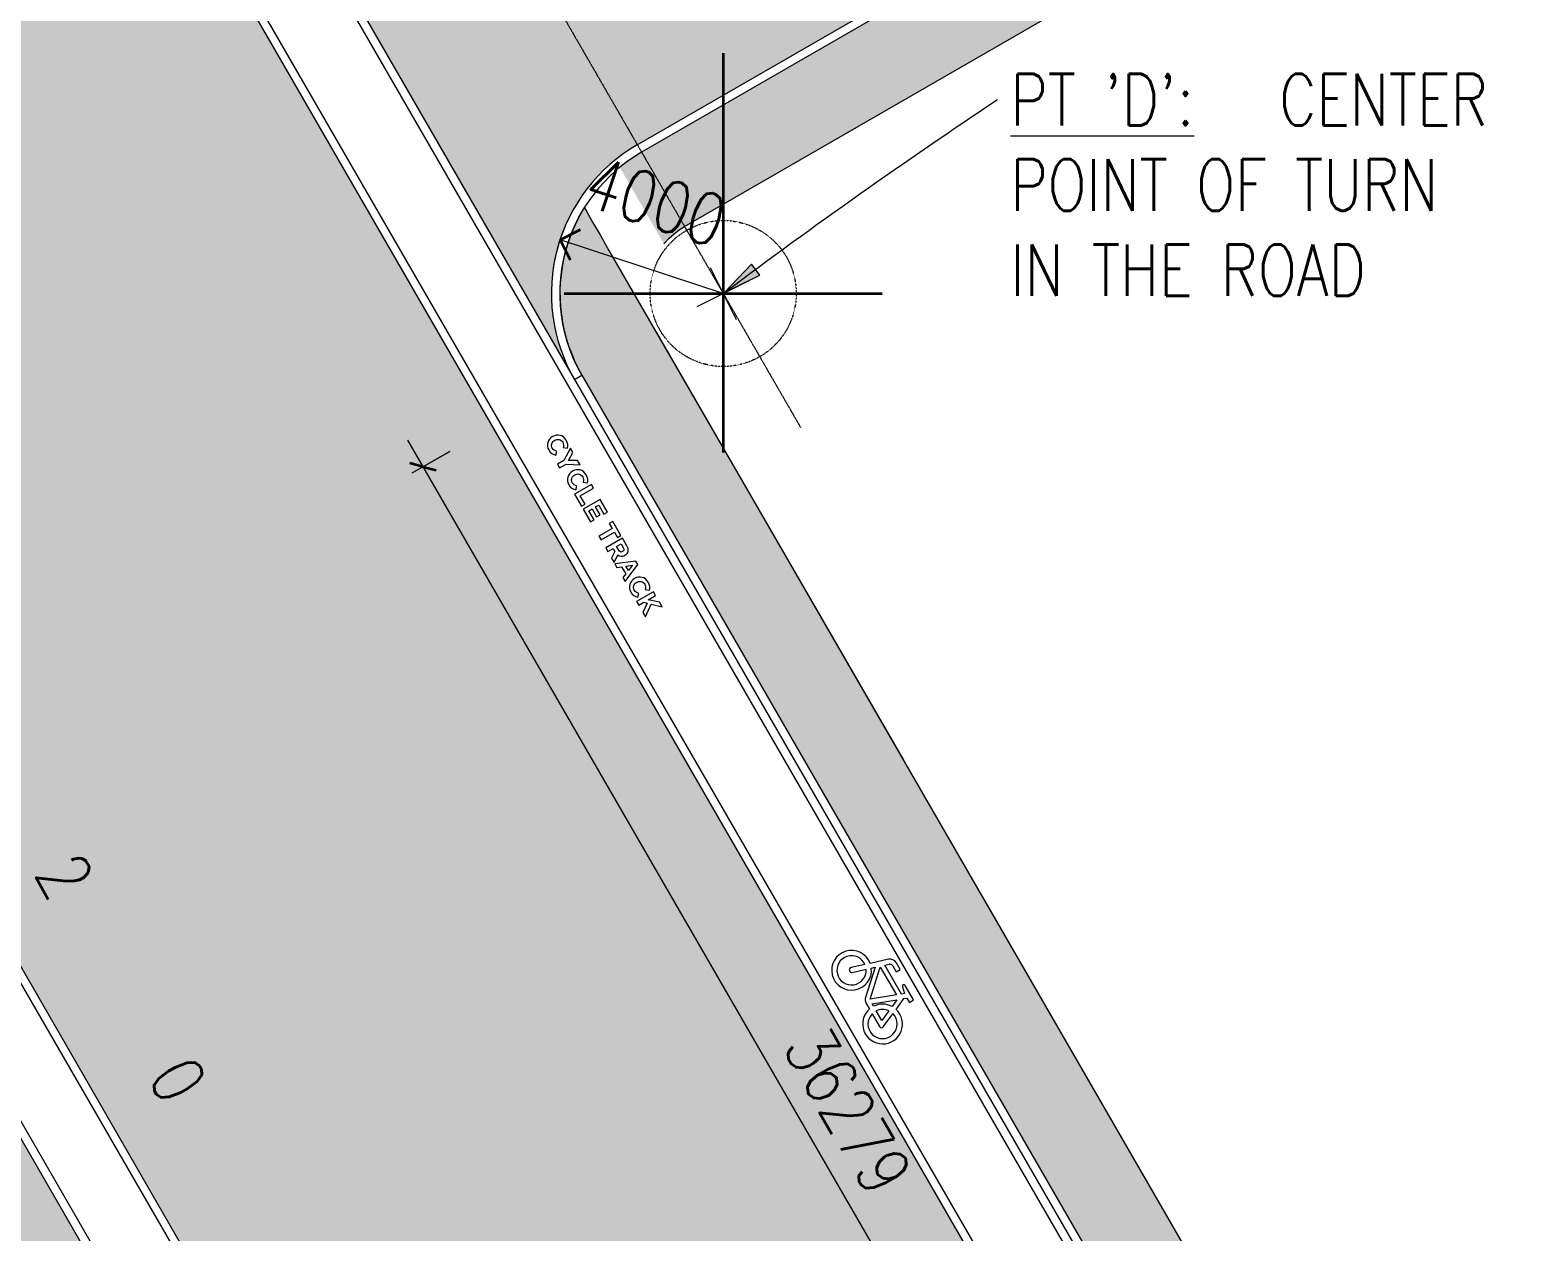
# Model space of a CAD drawing. Header units: millimetres. Extents: x -106145 to 154907, y -84585 to 152038.
# Drawn here: x -76733 to -41699, y 18876 to 46866 of the extents above; entities that cross this region are included whole.
import ezdxf

# ---------------------------------------------------------------- set-up
doc = ezdxf.new("R2010")
doc.units = ezdxf.units.MM
doc.linetypes.add('Cut Out Line _2_', pattern=[2, 1, -1])
for name, color, linetype, lineweight in [('A-ANNO-DIMS', 7, 'Continuous', 9), ('A-ANNO-DIMS-300', 7, 'Continuous', 9), ('A-DETL-MBND', 7, 'Continuous', 5), ('A-DETL-WIDE', 7, 'Continuous', 35), ('A-FLOR', 7, 'Continuous', 5), ('A-FLOR-PATT', 7, 'Continuous', 5), ('A-GENM', 7, 'Continuous', 5), ('A-WALL', 7, 'Continuous', 5), ('C-TOPO', 7, 'Continuous', 5), ('G-ANNO-TEXT', 7, 'Continuous', 9)]:
    doc.layers.add(name, color=color, linetype=linetype, lineweight=lineweight)
doc.layers.add('A-DETL', color=7, linetype='Continuous', lineweight=5, true_color=0x00a600)
doc.styles.add('RomanS', font='romans__.ttf', dxfattribs={"width": 0.8, "height": 1200})
doc.styles.add('RomanS_B', font='', dxfattribs={"width": 0.8, "height": 1200})
doc.styles.get('RomanS_B').set_extended_font_data('RomanS', bold=True)
doc.dimstyles.new('Arrow_-_4_RomanS_1', dxfattribs={"dimscale": 304.8, "dimtxt": 1219.023462, "dimasz": 1.230315, "dimexe": 2.362205, "dimexo": 0, "dimgap": 1.722441, "dimtad": 1, "dimjust": 3, "dimdec": 0, "dimzin": 0, "dimdsep": 46, "dimtxsty": 'RomanS', "dimblk1": 'OPEN30', "dimblk2": 'OPEN30', "dimsah": 1, "dimcen": 0.09, "dimazin": 0, "dimtfac": 1, "dimtdec": 4, "dimtix": 1, "dimtmove": 0, "dimatfit": 2, "dimfxl": 1, "dimtvp": 1, "dimtolj": 1, "dimtzin": 0, "dimarcsym": 2})
doc.dimstyles.new('Diagonal_-_4_mm_RomanS', dxfattribs={"dimscale": 304.8, "dimtxt": 1219.023462, "dimasz": 1.476378, "dimexe": 0.984252, "dimexo": 0.0625, "dimgap": 0.19685, "dimtad": 1, "dimdec": 0, "dimzin": 0, "dimdsep": 46, "dimtxsty": 'RomanS', "dimblk1": 'OBLIQUE', "dimblk2": 'OBLIQUE', "dimsah": 1, "dimcen": 0.09, "dimdle": 2.362205, "dimazin": 0, "dimtfac": 1, "dimtdec": 4, "dimtix": 1, "dimtmove": 0, "dimatfit": 3, "dimfxl": 2.362205, "dimfxlon": 1, "dimtvp": 1, "dimtolj": 1, "dimtzin": 0, "dimarcsym": 2})

# ---------------------------------------------------------------- blocks, each defined once
blk = doc.blocks.new('BICYCLE_CYCLE TRACK - BICYCLE_CYCLE TRACK-V122-Site Plan -MAIN')
at = {"layer": 'A-DETL-MBND'}
for p, q in [((-505, 383), (-637, -36)), ((-163, 495), (-352, 495)), ((-322, 392), (-163, 392)), ((-163, 392), (-163, 495)), ((607, 413), (218, 413)), ((607, 298), (607, 413)), ((-528, -69), (-501, 16)), ((-501, 16), (11, -542)), ((87, -456), (-445, 124)), ((-445, 124), (304, 124)), ((-431, 239), (-400, 335)), ((347, 239), (-431, 239)), ((304, 124), (87, -456)), ((205, -468), (408, 77)), ((210, 345), (371, 305)), ((371, 305), (347, 239)), ((408, 77), (487, -99)), ((465, 230), (491, 298)), ((591, -51), (465, 230)), ((491, 298), (607, 298)), ((-675, -155), (-773, -468)), ((-664, -503), (-565, -188)), ((538, -213), (651, -468)), ((795, -511), (641, -165)), ((104, -583), (276, -583)), ((268, -468), (205, -468)), ((651, -468), (392, -468)), ((403, -583), (749, -583))]:
    blk.add_line(p, q, dxfattribs=at)
for centre, radius, start, end in [((-352, 335), 160, 90, 162.5012), ((-322, 310), 81.8, 90, 162.5012), ((218, 378), 34.3, 90, 256), ((-715, -493), 463, 80.2463, 66.0673), ((-715, -493), 340, 83.0893, 63.7129), ((730, -493), 463, 121.7633, 177.0058), ((730, -493), 463, 191.2206, 107.5843), ((730, -493), 340, 124.6131, 175.916), ((730, -493), 340, 195.3854, 105.2366), ((-719, -486), 57.1, 162.5012, 342.5012), ((104, -457), 126, 222.5141, 270), ((749, -532), 51, 270, 24)]:
    blk.add_arc(centre, radius, start, end, dxfattribs=at)
blk = doc.blocks.new('DIMBLOCK29-Site Plan -MAIN')
at = {"layer": 'A-ANNO-DIMS-300', "transparency": 16777216}
for p, q in [((-67947, 37319), (-49088, 4654)), ((-66963, 37055), (-67847, 36545)), ((-67587, 36695), (-66963, 37055)), ((-48824, 5637), (-49707, 5127)), ((-49448, 5277), (-48824, 5637))]:
    blk.add_line(p, q, dxfattribs=at)
at = {"layer": 'A-ANNO-DIMS-300', "lineweight": 35, "transparency": 16777216}
for p, q in [((-67587, 36695), (-67894, 36778)), ((-67587, 36695), (-67280, 36613)), ((-49448, 5277), (-49755, 5360)), ((-49448, 5277), (-49140, 5195))]:
    blk.add_line(p, q, dxfattribs=at)
at = {"layer": 'A-ANNO-DIMS-300', "color": 0, "transparency": 16777216, "insert": (-58199, 23781), "char_height": 1200, "width": 5426.62, "attachment_point": 1, "rotation": 300, "line_spacing_factor": 0.983083, "style": 'RomanS'}
blk.add_mtext('36279', dxfattribs=at)
blk = doc.blocks.new('_Oblique')
at = {"color": 0, "linetype": 'ByBlock', "lineweight": -2}
blk.add_line((-0.5, -0.5), (0.5, 0.5), dxfattribs=at)
blk = doc.blocks.new('DIMBLOCK31-Site Plan -MAIN')
at = {"layer": 'A-ANNO-DIMS-300', "lineweight": 35, "transparency": 16777216}
for q in [(-63922, 42224), (-64157, 41512)]:
    blk.add_line((-64395, 41985), q, dxfattribs=at)
at = {"layer": 'A-ANNO-DIMS-300', "transparency": 16777216}
for p, q in [((-60597, 40731), (-64395, 41985)), ((-61203, 40426), (-59991, 41037)), ((-60902, 41338), (-60291, 40125))]:
    blk.add_line(p, q, dxfattribs=at)
blk.add_arc((-60597, 40731), 4000, 151.4172, 172.0437, dxfattribs=at)
at = {"layer": 'A-ANNO-DIMS-300', "color": 0, "transparency": 16777216, "insert": (-63543, 43955), "char_height": 1200, "width": 4341.3, "attachment_point": 1, "rotation": 341.7304, "line_spacing_factor": 0.983083, "style": 'RomanS'}
blk.add_mtext('4000', dxfattribs=at)
blk = doc.blocks.new('_Open30')
at = {"color": 0, "linetype": 'ByBlock', "lineweight": -2}
for p, q in [((-1, 0.268), (0, 0)), ((0, 0), (-1, -0.268)), ((0, 0), (-1, 0))]:
    blk.add_line(p, q, dxfattribs=at)

msp = doc.modelspace()

# ---------------------------------------------------------------- hatches: boundary and pattern name
at = {"layer": 'A-FLOR-PATT', "true_color": 0xf7f7f7, "transparency": 33554509}
h = msp.add_hatch(color=7, dxfattribs=at)
h.paths.add_polyline_path([(-8167.5, -83979.49), (-5915.52, -83979.49), (-8167.5, -80078.94), (-8218.03, -79978.84), (-8257.04, -79873.7), (-8284.04, -79764.85), (-8298.67, -79653.67), (-8298.67, -79519.19), (-8290.3, -79429.9), (-8260.8, -79300.09), (-8229.91, -79208.31), (-8185.59, -79111.67), (-8115.24, -78999.37), (-8059.44, -78926.66), (-7981.64, -78845.89), (-7895.29, -78774.35), (-7801.47, -78712.92), (-7701.36, -78662.38), (-7596.23, -78623.37), (-7467.8, -78593.8), (-7368.41, -78581.59), (-7264.08, -78579.64), (-7152.43, -78590.11), (-7042.65, -78613.02), (-6936.13, -78648.07), (-6834.2, -78694.83), (-6729.89, -78759.04), (-6649.18, -78820.97), (-6568.42, -78898.77), (-6496.87, -78985.12), (-6435.44, -79078.94), (-3606.12, -83979.49), (4476.79, -83979.49), (1136.82, -78194.49), (1007.46, -77958.35), (888.82, -77716.64), (781.15, -77469.85), (684.66, -77218.47), (599.54, -76963.02), (525.97, -76704.01), (464.09, -76441.96), (414.03, -76177.4), (375.89, -75910.86), (349.75, -75642.87), (335.66, -75373.99), (333.65, -75104.74), (349.42, -74766.41), (365.84, -74567.32), (399.99, -74300.24), (446.08, -74034.96), (504.03, -73772.01), (573.72, -73511.93), (655.01, -73255.24), (747.73, -73002.45), (857.21, -72742.4), (966.71, -72510.61), (1092.52, -72272.56), (1254.82, -72000.46), (1375.54, -71814.57), (1532.17, -71595.56), (1698.47, -71383.8), (1907.41, -71144.35), (2058.72, -70983.71), (2251.94, -70796.18), (2453.38, -70617.52), (2662.63, -70448.07), (2879.27, -70288.18), (3102.87, -70138.17), (3332.97, -69998.34), (5160.38, -68941.64), (2158.79, -63747.52), (2058.79, -63797.85), (1959.24, -63835.3), (1853.49, -63862.37), (1745.42, -63877.76), (1636.31, -63881.28), (1527.47, -63872.89), (1400.16, -63846.59), (1310.07, -63818.48), (1215.4, -63777.95), (1120.33, -63724.31), (1021.97, -63651.91), (950.47, -63587.66), (861.55, -63483.66), (814.25, -63417.45), (760.85, -63322.24), (718.14, -63221.78), (686.63, -63117.26), (666.71, -63009.93), (658.61, -62900.47), (666.71, -62762.2), (678.05, -62683.94), (705.39, -62578.25), (744.09, -62476.18), (793.68, -62378.93), (857.21, -62283.25), (923.05, -62203.46), (1001.29, -62127.34), (1094.64, -62055.7), (1160.74, -62014.05), (-1838.91, -56818.52), (-3667.03, -57873.99), (-3908.33, -58006.25), (-4155.26, -58127.68), (-4407.34, -58238.03), (-4664.07, -58337.09), (-4924.94, -58424.65), (-5189.44, -58500.56), (-5457.04, -58564.66), (-5727.23, -58616.81), (-5999.46, -58656.93), (-6273.21, -58684.93), (-6547.93, -58700.76), (-6823.08, -58704.37), (-7098.12, -58695.78), (-7372.51, -58674.99), (-7645.7, -58642.05), (-7917.17, -58597.01), (-8186.37, -58539.98), (-8452.77, -58471.06), (-8715.85, -58390.38), (-8975.09, -58298.11), (-9281.54, -58170.74), (-9480.03, -58079.54), (-9724.73, -57953.66), (-9963.6, -57817.06), (-10196.18, -57669.99), (-10410.47, -57521.13), (-10618.31, -57363.39), (-10819.33, -57197.05), (-11013.18, -57022.39), (-11199.5, -56839.74), (-11377.97, -56649.4), (-11548.28, -56451.73), (-11745.15, -56198.72), (-11863.2, -56035.77), (-12007.26, -55818.22), (-12142.04, -55594.81), (-44826.78, 1016.81), (-50715.76, -2383.19), (-31425.35, -35795.15), (-31374.82, -35895.26), (-31335.81, -36000.4), (-31308.81, -36109.24), (-31294.17, -36220.42), (-31292.08, -36332.54), (-31302.55, -36444.2), (-31332.05, -36574.01), (-31362.93, -36665.79), (-31407.26, -36762.42), (-31465.14, -36858.47), (-31533.41, -36947.44), (-31634.46, -37047.47), (-31698.89, -37100.62), (-31791.38, -37161.18), (-31891.49, -37211.72), (-31996.62, -37250.73), (-32125.05, -37280.3), (-32224.44, -37292.5), (-32351.13, -37292.36), (-32440.42, -37283.98), (-32550.2, -37261.08), (-32656.72, -37226.03), (-32758.65, -37179.27), (-32862.96, -37115.06), (-32943.67, -37053.13), (-33024.43, -36975.33), (-33095.98, -36888.97), (-33157.4, -36795.15), (-52447.81, -3383.19), (-58509.99, -6883.19), (-13998.42, -83979.49), (-9644.75, -83979.49)], flags=0)
h.paths.add_polyline_path([(1780.43, -63671.95), (1784.76, -63671.53), (1782.41, -63671.53)], flags=0)
h.paths.add_polyline_path([(1877.01, -63650.99), (1879.84, -63650.36), (1878.81, -63650.36)], flags=0)
h.paths.add_polyline_path([(1970.27, -63618.27), (1971.63, -63617.79), (1971.24, -63617.79)], flags=0)
h.paths.add_polyline_path([(-17341.81, -63252.64), (-17453.46, -63242.17), (-17563.23, -63219.26), (-17669.76, -63184.21), (-17771.68, -63137.45), (-17875.99, -63073.24), (-17956.7, -63011.31), (-18046.33, -62922.81), (-18109.01, -62847.16), (-18170.44, -62753.34), (-23044.36, -54311.46), (-23094.89, -54211.36), (-23133.9, -54106.22), (-23160.9, -53997.38), (-23175.53, -53886.19), (-23175.53, -53751.71), (-23167.16, -53662.42), (-23137.66, -53532.61), (-23106.78, -53440.83), (-23062.45, -53344.2), (-23004.57, -53248.14), (-22936.3, -53159.18), (-22858.5, -53078.41), (-22772.15, -53006.87), (-22678.33, -52945.44), (-22578.22, -52894.9), (-22473.09, -52855.89), (-22344.66, -52826.32), (-22245.27, -52814.11), (-22118.58, -52814.26), (-21999.27, -52828.9), (-21919.51, -52845.54), (-21812.99, -52880.59), (-21711.06, -52927.35), (-21606.75, -52991.56), (-21526.04, -53053.49), (-21445.28, -53131.29), (-21373.73, -53217.64), (-21312.31, -53311.46), (-16438.39, -61753.34), (-16385.91, -61858.67), (-16348.84, -61958.58), (-16321.85, -62067.42), (-16307.21, -62178.61), (-16305.11, -62290.73), (-16315.58, -62402.38), (-16345.08, -62532.19), (-16375.97, -62623.97), (-16420.3, -62720.6), (-16478.18, -62816.66), (-16546.44, -62905.62), (-16647.49, -63005.65), (-16710.59, -63057.93), (-16804.41, -63119.36), (-16904.52, -63169.9), (-17009.66, -63208.91), (-17138.08, -63238.48), (-17237.47, -63250.69), (-17337.91, -63252.56)], flags=0)
h.paths.add_polyline_path([(-12771.44, -50104.68), (-12823.29, -49818.28), (-12849.92, -49592.37), (-12864.29, -49365.36), (-12866.34, -49137.9), (-12856.08, -48910.67), (-12833.53, -48684.32), (-12785.52, -48396.72), (-12736.19, -48178.45), (-12675.41, -47963.44), (-12603.43, -47752.37), (-12520.57, -47545.89), (-12427.19, -47344.66), (-12323.71, -47149.31), (-12210.63, -46960.45), (-12088.5, -46778.69), (-11957.96, -46604.58), (-11818.5, -46437.36), (-11663.56, -46270.81), (-11499.84, -46112.9), (-11327.81, -45964.08), (-11147.98, -45824.8), (-10960.87, -45695.45), (-10694.95, -45534.81), (-9804.93, -45020.96), (-9699.81, -44966.99), (-9589.89, -44923.61), (-9476.24, -44891.26), (-9359.96, -44870.25), (-9238.65, -44860.83), (-9124.03, -44862.92), (-9006.67, -44876.68), (-8891.23, -44901.92), (-8778.83, -44938.39), (-8673.25, -44981.1), (-15190.82, -33695.98), (-15439.15, -33827.25), (-15693.16, -33947.14), (-15952.35, -34055.4), (-16281.29, -34172.31), (-16540.2, -34251.08), (-16755.56, -34308.31), (-16859.96, -34127.48), (-17126.78, -34182.83), (-17395.83, -34226.01), (-17666.56, -34256.93), (-17938.42, -34275.52), (-18239.51, -34281.1), (-18483.27, -34275.6), (-18755.14, -34257.09), (-19025.88, -34226.26), (-19294.95, -34183.17), (-19561.78, -34127.9), (-19825.83, -34060.57), (-20146.72, -33960.01), (-20343.4, -33890.33), (-20595.85, -33787.76), (-20843.39, -33673.83), (-21085.5, -33548.79), (-21321.68, -33412.88), (-21551.45, -33266.38), (-21774.32, -33109.61), (-21989.86, -32942.87), (-22247.11, -32720.47), (-22399.97, -32578.14), (-22616.08, -32355.26), (-22769.85, -32183.53), (-23031.13, -32334.38), (-12784.46, -50082.12)], flags=0)
h.paths.add_polyline_path([(-63242.04, -2687.04), (-79264.23, 25064.21), (-79091.19, 24751.74), (-78929.42, 24433.3), (-78779.13, 24109.28), (-78640.51, 23780.1), (-78513.73, 23446.18), (-78398.95, 23107.95), (-78296.33, 22765.83), (-78205.99, 22420.27), (-78122.45, 22041.66), (-78062.61, 21720.57), (-78009.75, 21367.32), (-77969.54, 21012.42), (-77942.02, 20656.3), (-77927.25, 20299.43), (-77925.22, 19942.26), (-77935.96, 19585.24), (-77959.43, 19228.84), (-77995.62, 18873.5), (-78044.48, 18519.68), (-78105.94, 18167.83), (-78179.93, 17818.4), (-78277.87, 17431.75), (-78365.08, 17128.58), (-78476.02, 16789.06), (-78599.01, 16453.73), (-78733.89, 16123), (-78880.5, 15797.3), (-79038.65, 15477.04), (-79208.14, 15162.64), (-79388.74, 14854.49), (-79580.24, 14552.98), (-79782.38, 14258.51), (-79994.9, 13971.44), (-80217.55, 13692.15), (-80450.02, 13420.98), (-80692.03, 13158.29), (-80943.27, 12904.41), (-81203.41, 12659.66), (-81472.13, 12424.36), (-81749.08, 12198.81), (-82108.33, 11931.05), (-82326.25, 11778.08), (-82625.74, 11583.44), (-82931.98, 11399.63), (-83244.6, 11226.86), (-77686.44, 731.02), (-77387.78, 920.41), (-77082.72, 1099.34), (-76771.65, 1267.58), (-76454.93, 1424.94), (-76132.95, 1571.22), (-75806.09, 1706.26), (-75474.74, 1829.88), (-75139.31, 1941.94), (-74756.95, 2053.49), (-74457.8, 2130.85), (-74112.54, 2207.48), (-73706.76, 2280.81), (-73415.11, 2324.61), (-73063.76, 2364.97), (-72656.56, 2395.59), (-72357.93, 2409.05), (-72004.29, 2412.71), (-71606.36, 2401.49), (-71297.7, 2383.26), (-70945.6, 2350.19), (-70556.17, 2298.56), (-70245.88, 2247.53), (-69899.11, 2178.07), (-69505.97, 2083.23), (-69213.84, 2003.31), (-68876.16, 1898.22), (-68455.77, 1747.81), (-68212.73, 1653.25), (-67887.79, 1513.67), (-67567.88, 1362.9), (-67253.39, 1201.14), (-66944.7, 1028.57), (-66627.92, 836.08), (-66346.17, 651.85), (-66057.07, 448.16), (-65775.2, 234.57), (-65500.9, 11.34), (-65234.5, -221.27), (-64976.33, -462.98), (-64726.7, -713.48), (-64455.22, -1007.88), (-64254.22, -1239.7), (-64031.94, -1514.78), (-63819.34, -1797.39), (-63616.66, -2087.21), (-63424.15, -2383.88)], flags=0)
h.paths.add_polyline_path([(-61509.99, -1687.04), (-55447.81, 1812.96), (-60538.39, 10630.1), (-60588.92, 10730.21), (-60627.93, 10835.35), (-60654.93, 10944.19), (-60669.57, 11055.37), (-60669.57, 11189.85), (-60654.93, 11309.17), (-60631.69, 11408.96), (-60600.81, 11500.74), (-60556.48, 11597.37), (-60498.6, 11693.42), (-60430.33, 11782.39), (-60329.28, 11882.42), (-60266.18, 11934.7), (-60172.36, 11996.13), (-60054.2, 12053.36), (-59967.12, 12085.67), (-59838.69, 12115.25), (-59739.3, 12127.45), (-59634.97, 12129.4), (-59523.32, 12118.93), (-59413.54, 12096.03), (-59307.02, 12060.98), (-59205.09, 12014.22), (-59109.04, 11956.34), (-59020.07, 11888.07), (-58939.31, 11810.27), (-58867.76, 11723.92), (-58806.34, 11630.1), (-53715.76, 2812.96), (-47826.78, 6212.97), (-81116.37, 63872.24), (-87005.36, 60472.24), (-80632.19, 49433.6), (-80581.66, 49333.49), (-80542.65, 49228.35), (-80515.65, 49119.51), (-80501.02, 49008.33), (-80501.02, 48873.84), (-80510.52, 48779.12), (-80532.29, 48674.78), (-80567.35, 48568.25), (-80614.1, 48466.33), (-80671.98, 48370.28), (-80740.25, 48281.31), (-80818.05, 48200.54), (-80904.4, 48129), (-80998.22, 48067.57), (-81098.33, 48017.03), (-81203.46, 47978.02), (-81312.31, 47951.03), (-81423.49, 47936.39), (-81557.97, 47936.39), (-81647.26, 47944.76), (-81757.04, 47967.67), (-81863.56, 48002.72), (-81965.49, 48049.48), (-82061.54, 48107.36), (-82150.51, 48175.62), (-82231.27, 48253.42), (-82302.82, 48339.78), (-82364.24, 48433.6), (-88737.41, 59472.24), (-94799.58, 55972.24), (-62154.59, -570.55)], flags=0)
h.paths.add_polyline_path([(-64060.9, 38731.27), (-64167.59, 38928.65), (-64263.04, 39131.7), (-64346.97, 39339.79), (-64435.48, 39611.2), (-64489.7, 39816.56), (-64533.02, 40024.8), (-64565.27, 40235.27), (-64587.9, 40481.29), (-64596.06, 40660.21), (-64594, 40880.83), (-64579.32, 41104.72), (-64552.12, 41327.44), (-64512.47, 41548.28), (-64460.5, 41766.54), (-64396.37, 41981.56), (-64320.29, 42192.63), (-64232.49, 42399.11), (-64133.26, 42600.34), (-64022.89, 42795.69), (-63901.75, 42984.55), (-63734.73, 43209.96), (-63603.97, 43367.56), (-63464.25, 43519.43), (-63317.49, 43663.48), (-63130.1, 43826.04), (-62972.08, 43949.66), (-62787.88, 44077.78), (-62496.8, 44253.11), (57388.75, 113469.06), (54388.75, 118665.21), (21861.14, 99885.39), (21616.66, 99827.66), (21369.69, 99781.81), (21120.78, 99747.94), (20810.95, 99723.83), (20619.52, 99716.43), (20368.34, 99718.86), (20117.56, 99733.42), (19867.78, 99760.08), (19619.58, 99798.76), (19373.54, 99849.39), (19130.23, 99911.84), (18890.22, 99985.97), (18654.07, 100071.61), (18422.33, 100168.54), (18195.54, 100276.56), (17949.78, 100410.09), (17758.92, 100524.79), (17550.11, 100664.43), (17348.29, 100813.99), (17153.92, 100973.12), (16967.47, 101141.45), (16777.06, 101332.08), (16610.17, 101516.03), (16459.84, 101697.63), (16309.18, 101898.63), (16168.41, 102106.68), (16037.85, 102321.28), (8414.1, 115562.68), (3391.16, 112662.69), (12009.36, 97694.07), (12099.92, 97524.42), (12179.43, 97349.32), (12247.56, 97169.48), (12304.02, 96985.65), (12348.59, 96798.58), (12381.08, 96609.03), (12401.36, 96417.79), (12409.35, 96225.65), (12405.01, 96033.39), (12382.04, 95800.19), (12359.47, 95651.68), (12318.46, 95463.79), (12265.49, 95278.92), (12200.79, 95097.82), (12102.68, 94878.2), (12037.29, 94749.91), (11939.16, 94584.52), (11830.64, 94425.75), (11712.17, 94274.27), (11584.23, 94130.69), (11447.36, 93995.6), (11302.12, 93869.55), (11149.1, 93753.07), (10988.93, 93646.64), (10822.27, 93550.68), (10649.8, 93465.6), (10472.24, 93391.75), (10290.31, 93329.42), (10104.76, 93278.88), (9916.36, 93240.33), (9725.87, 93213.93), (9534.08, 93199.79), (9341.78, 93197.96), (9149.76, 93208.46), (8958.8, 93231.25), (8769.7, 93266.22), (8583.23, 93313.23), (8400.15, 93372.09), (8208.59, 93448.5), (8047.17, 93524.36), (7878.72, 93617.13), (7716.56, 93720.51), (7561.36, 93834.07), (7413.75, 93957.33), (7274.34, 94089.8), (7143.71, 94230.93), (7022.38, 94380.14), (6910.87, 94536.82), (6809.62, 94700.32), (-1804.99, 109662.69), (-21467.73, 98310.4), (-21489.67, 80022.41), (-21496.42, 79684.63), (-21515.84, 79347.33), (-21547.91, 79011), (-21592.57, 78676.11), (-21662.55, 78282.54), (-21719.44, 78012.53), (-21801.46, 77684.78), (-21895.73, 77360.34), (-22002.11, 77039.67), (-22120.44, 76723.22), (-22250.57, 76411.43), (-22392.32, 76104.74), (-22545.47, 75803.59), (-22709.82, 75508.4), (-22885.13, 75219.59), (-23071.16, 74937.56), (-23320.3, 74594.61), (-23474.3, 74395.43), (-23690.84, 74136.1), (-23916.97, 73885.08), (-24152.36, 73642.72), (-24396.68, 73409.36), (-65696.8, 49564.73), (-65894.18, 49458.04), (-66097.23, 49362.58), (-66355.38, 49261.66), (-66517.78, 49206.54), (-66733.95, 49146.44), (-66953.15, 49098.56), (-67174.69, 49063.05), (-67405.58, 49039.65), (-67622, 49029.53), (-67846.36, 49031.63), (-68070.25, 49046.3), (-68292.97, 49073.51), (-68513.8, 49113.16), (-68732.07, 49165.13), (-68947.08, 49229.25), (-69158.16, 49305.33), (-69364.64, 49393.13), (-69565.87, 49492.37), (-69761.22, 49602.73), (-69950.08, 49723.87), (-70131.84, 49855.42), (-70305.95, 49996.94), (-70471.84, 50148.01), (-70629, 50308.14), (-70776.94, 50476.83), (-70915.19, 50653.55), (-71043.31, 50837.74), (-71160.9, 51028.83), (-64118.63, 38831.27)], flags=0)
at = {"layer": 'A-FLOR-PATT'}
h = msp.add_hatch(dxfattribs=at)
h.set_pattern_fill('FP_9', color=256, style=0, pattern_type=2)
h.set_pattern_definition([(75.005, (-23729.52, -11256.56), (-70.70667, 122.4768), [299.964, -99.988]), (164.991, (-23703.65, -11159.98), (-70.70614, 122.47711), [299.964, -99.988])])
h.paths.add_polyline_path([(-18180.28, -34281.67), (-17905.86, -34273.95), (-17632.09, -34253.68), (-17359.52, -34220.91), (-17088.74, -34175.71), (-16755.56, -34101.16), (-16491.24, -34028.57), (-16290.25, -33965.68), (-16034.72, -33872.85), (-15781.25, -33767.42), (-15532.86, -33650.5), (-15290.09, -33522.34), (-16290.25, -31789.99), (-16491.24, -31892.81), (-16697.7, -31984.13), (-16908.99, -32063.65), (-17124.43, -32131.12), (-17343.33, -32186.34), (-17606.15, -32234.68), (-17813.72, -32261.27), (-18046.33, -32277.55), (-18241.62, -32281.59), (-18465.52, -32273.69), (-18690.31, -32253.02), (-18913.57, -32219.7), (-19134.6, -32173.84), (-19352.69, -32115.59), (-19567.14, -32045.12), (-19777.28, -31962.67), (-19982.43, -31868.5), (-20181.95, -31762.9), (-20375.19, -31646.21), (-20561.54, -31518.82), (-20740.4, -31381.11), (-20919.6, -31225.42), (-21073.43, -31076.55), (-21226.53, -30910.67), (-21370.03, -30736.42), (-21531.44, -30511.29), (-21626.43, -30365.04), (-21738.51, -30169.09), (-21784.94, -30069.56), (-21820.17, -29965.53), (-21843.78, -29858.27), (-21855.49, -29749.07), (-21852.64, -29617.14), (-21841.31, -29523.72), (-21818.48, -29422.99), (-21782.61, -29319.19), (-21735.56, -29219.94), (-21671.04, -29117.64), (-21610.37, -29039.86), (-21533.73, -28961.18), (-21448.93, -28891.39), (-21356.98, -28831.32), (-18664.31, -27276.07), (-19664.31, -25544.02), (-22358.03, -27099.87), (-22458.14, -27150.43), (-22563.28, -27189.46), (-22672.13, -27216.48), (-22783.32, -27231.13), (-22895.46, -27233.24), (-23007.12, -27222.78), (-23116.91, -27199.88), (-23223.45, -27164.84), (-23325.39, -27118.08), (-23427.84, -27055.3), (-23510.44, -26991.93), (-23591.21, -26914.13), (-23665.65, -26823.37), (-23724.2, -26733.94), (-60053.46, 36190.18), (-60054.2, 36191.46), (-63829.12, 42727.5), (-63851.59, 42692.47), (-63956.43, 42506.89), (-64050.71, 42315.72), (-64134.12, 42119.56), (-64206.39, 41919.04), (-64267.31, 41714.78), (-64316.69, 41507.43), (-64354.35, 41297.63), (-64380.2, 41086.05), (-64394.54, 40830.43), (-64395.96, 40656.47), (-64384.63, 40432.35), (-64360.1, 40209.16), (-64322.43, 39987.62), (-64271.68, 39768.42), (-64207.96, 39552.25), (-64159.46, 39409.36), (-64079.73, 39211.68), (-63989.05, 39018.78), (-63829.96, 38731.27), (-23407.92, -31281.75), (-23265.26, -31516.29), (-23112.01, -31744.07), (-22948.51, -31964.59), (-22775.08, -32177.41), (-22592.11, -32382.07), (-22399.97, -32578.14), (-22199.06, -32765.23), (-21989.8, -32942.92), (-21772.63, -33110.86), (-21548, -33268.69), (-21316.4, -33416.07), (-21078.29, -33552.71), (-20834.18, -33678.32), (-20584.59, -33792.62), (-20330.02, -33895.39), (-20071.02, -33986.41), (-19808.13, -34065.49), (-19541.89, -34132.46), (-19272.88, -34187.18), (-19001.64, -34229.53), (-18728.74, -34259.44), (-18454.77, -34276.83)], flags=0)
h.paths.add_polyline_path([(-61975.61, 41886.67), (-61954.19, 41913.42), (-61851.93, 42021.48), (-61741.1, 42120.72), (-61622.45, 42210.47), (-61496.8, 42290.11), (-15025.75, 69120.19), (-15025.75, 69340.05), (-15406.25, 69340.05), (-15406.25, 70340.05), (-14611.25, 70801.76), (-14611.25, 71668.9), (-62596.8, 43960.63), (-62678.33, 43910.45), (-62853.31, 43788.74), (-63005.18, 43669.94), (-62015.02, 41954.94)], flags=0)
at = {"layer": 'G-ANNO-TEXT'}
msp.add_hatch(color=256, dxfattribs=at).paths.add_polyline_path([(-60563.18, 40752.19), (-59746.23, 41161.8), (-59935.6, 41416.51)], flags=0)

# ---------------------------------------------------------------- linework, layer by layer
at = {"layer": 'A-DETL', "color": 8, "linetype": 'Cut Out Line _2_', "true_color": 0x808080}
msp.add_line((-64641.75, 47737.34), (-58791.75, 37604.84), dxfattribs=at)
msp.add_circle((-60596.8, 40731.27), 1700, dxfattribs=at)
at = {"layer": 'A-DETL-MBND'}
for p, q in [((-63887.69, 38831.27), (-22857.92, -32234.38)), ((-64681.54, 37262.71), (-64689.18, 37220.17)), ((-64689.18, 37220.17), (-64687.99, 37175.48)), ((-64687.99, 37175.48), (-64677.58, 37130.43)), ((-64665.41, 37302.77), (-64681.54, 37262.71)), ((-64641.12, 37340.01), (-64665.41, 37302.77)), ((-64609.4, 37372.92), (-64641.12, 37340.01)), ((-64569.91, 37400.58), (-64609.4, 37372.92)), ((-64592.25, 37182.16), (-64592.1, 37208.13)), ((-64586.79, 37156), (-64592.25, 37182.16)), ((-64592.1, 37208.13), (-64586.78, 37233.02)), ((-64575.3, 37130.55), (-64586.79, 37156)), ((-64586.78, 37233.02), (-64576.54, 37256.54)), ((-64576.54, 37256.54), (-64561.67, 37278.41)), ((-64527.34, 37420.3), (-64569.91, 37400.58)), ((-64561.67, 37278.41), (-64542.59, 37297.76)), ((-64542.59, 37297.76), (-64519.76, 37313.73)), ((-64483.21, 37431.19), (-64527.34, 37420.3)), ((-64519.76, 37313.73), (-64493.45, 37326.14)), ((-64493.45, 37326.14), (-64467.34, 37332.87)), ((-64438.9, 37433.56), (-64483.21, 37431.19)), ((-64467.34, 37332.87), (-64441.15, 37334.63)), ((-64441.15, 37334.63), (-64415.63, 37331.52)), ((-64395.81, 37427.69), (-64438.9, 37433.56)), ((-64415.63, 37331.52), (-64391.38, 37323.46)), ((-64354.6, 37413.18), (-64395.81, 37427.69)), ((-64391.38, 37323.46), (-64369, 37310.42)), ((-64369, 37310.42), (-64349.36, 37292.61)), ((-64315.91, 37389.61), (-64354.6, 37413.18)), ((-64349.36, 37292.61), (-64333.34, 37270.26)), ((-64333.34, 37270.26), (-64320.04, 37240.45)), ((-64320.04, 37240.45), (-64314.28, 37210.17)), ((-64314.66, 37178.58), (-64319.74, 37144.84)), ((-64319.74, 37144.84), (-64224.77, 37126.78)), ((-64281.31, 37357.23), (-64315.91, 37389.61)), ((-64314.28, 37210.17), (-64314.66, 37178.58)), ((-64252.35, 37316.25), (-64281.31, 37357.23)), ((-64228.08, 37263.69), (-64252.35, 37316.25)), ((-64216.88, 37215.42), (-64228.08, 37263.69)), ((-64224.77, 37126.78), (-64216.5, 37170.2)), ((-64216.5, 37170.2), (-64216.88, 37215.42)), ((-64677.58, 37130.43), (-64657.58, 37086.79)), ((-64657.58, 37086.79), (-64623.07, 37038.21)), ((-64623.07, 37038.21), (-64584.52, 37004.24)), ((-64584.52, 37004.24), (-64541.64, 36981.69)), ((-64554.37, 37101.37), (-64575.3, 37130.55)), ((-64530.3, 37080.92), (-64554.37, 37101.37)), ((-64541.64, 36981.69), (-64494.1, 36967.52)), ((-64502.46, 37066.2), (-64530.3, 37080.92)), ((-64470.21, 37054.21), (-64502.46, 37066.2)), ((-64494.1, 36967.52), (-64470.21, 37054.21)), ((-64303.12, 36843.18), (-64457.26, 36754.18)), ((-64153.15, 37130.13), (-64303.12, 36843.18)), ((-64197.93, 36845.23), (-64095.11, 37029.6)), ((-63985.96, 36840.57), (-64197.93, 36845.23)), ((-64095.11, 37029.6), (-64153.15, 37130.13)), ((-63929.53, 36742.85), (-63985.96, 36840.57)), ((-64457.26, 36754.18), (-64407.1, 36667.32)), ((-64407.1, 36667.32), (-64251.32, 36757.27)), ((-64251.32, 36757.27), (-63929.53, 36742.85)), ((-64215.83, 36456.16), (-64223.47, 36413.62)), ((-64199.7, 36496.22), (-64215.83, 36456.16)), ((-64175.41, 36533.47), (-64199.7, 36496.22)), ((-64143.69, 36566.37), (-64175.41, 36533.47)), ((-64104.2, 36594.04), (-64143.69, 36566.37)), ((-64121.07, 36426.47), (-64110.83, 36449.99)), ((-64110.83, 36449.99), (-64095.96, 36471.86)), ((-64061.63, 36613.75), (-64104.2, 36594.04)), ((-64095.96, 36471.86), (-64076.88, 36491.21)), ((-64076.88, 36491.21), (-64054.05, 36507.18)), ((-64017.5, 36624.65), (-64061.63, 36613.75)), ((-64054.05, 36507.18), (-64027.74, 36519.59)), ((-64027.74, 36519.59), (-64001.64, 36526.33)), ((-63973.19, 36627.02), (-64017.5, 36624.65)), ((-64001.64, 36526.33), (-63975.44, 36528.09)), ((-63975.44, 36528.09), (-63949.92, 36524.97)), ((-63930.1, 36621.15), (-63973.19, 36627.02)), ((-63949.92, 36524.97), (-63925.67, 36516.92)), ((-63888.89, 36606.63), (-63930.1, 36621.15)), ((-63925.67, 36516.92), (-63903.29, 36503.87)), ((-63903.29, 36503.87), (-63883.66, 36486.06)), ((-63850.2, 36583.07), (-63888.89, 36606.63)), ((-63883.66, 36486.06), (-63867.63, 36463.71)), ((-63867.63, 36463.71), (-63854.33, 36433.91)), ((-63815.6, 36550.68), (-63850.2, 36583.07)), ((-63786.64, 36509.7), (-63815.6, 36550.68)), ((-63762.37, 36457.15), (-63786.64, 36509.7)), ((-63751.17, 36408.87), (-63762.37, 36457.15)), ((-64223.47, 36413.62), (-64222.28, 36368.94)), ((-64222.28, 36368.94), (-64211.87, 36323.89)), ((-64211.87, 36323.89), (-64191.87, 36280.24)), ((-64191.87, 36280.24), (-64157.36, 36231.66)), ((-64157.36, 36231.66), (-64118.81, 36197.69)), ((-64126.54, 36375.62), (-64126.39, 36401.59)), ((-64121.08, 36349.46), (-64126.54, 36375.62)), ((-64126.39, 36401.59), (-64121.07, 36426.47)), ((-64109.59, 36324), (-64121.08, 36349.46)), ((-64118.81, 36197.69), (-64075.93, 36175.14)), ((-64088.66, 36294.82), (-64109.59, 36324)), ((-64064.59, 36274.37), (-64088.66, 36294.82)), ((-64075.93, 36175.14), (-64028.39, 36160.97)), ((-64036.75, 36259.65), (-64064.59, 36274.37)), ((-63665.17, 36285), (-64056.03, 36059.31)), ((-64004.51, 36247.66), (-64036.75, 36259.65)), ((-64028.39, 36160.97), (-64004.51, 36247.66)), ((-63925.22, 36019.02), (-63615.01, 36198.14)), ((-63854.33, 36433.91), (-63848.57, 36403.62)), ((-63848.95, 36372.03), (-63854.03, 36338.3)), ((-63854.03, 36338.3), (-63759.06, 36320.23)), ((-63848.57, 36403.62), (-63848.95, 36372.03)), ((-63759.06, 36320.23), (-63750.79, 36363.66)), ((-63750.79, 36363.66), (-63751.17, 36408.87)), ((-63615.01, 36198.14), (-63665.17, 36285)), ((-64056.03, 36059.31), (-63893.37, 35777.6)), ((-63812.71, 35824.17), (-63925.22, 36019.02)), ((-63893.37, 35777.6), (-63812.71, 35824.17)), ((-63464.55, 35937.56), (-63855.42, 35711.87)), ((-63569.5, 35761.15), (-63495.05, 35804.13)), ((-63463.1, 35576.86), (-63569.5, 35761.15)), ((-63495.05, 35804.13), (-63374.15, 35594.74)), ((-63293.49, 35641.31), (-63464.55, 35937.56)), ((-63855.42, 35711.87), (-63682.74, 35412.81)), ((-63724.61, 35671.59), (-63650.16, 35714.57)), ((-63602.08, 35459.38), (-63724.61, 35671.59)), ((-63682.74, 35412.81), (-63602.08, 35459.38)), ((-63650.16, 35714.57), (-63543.75, 35530.29)), ((-63543.75, 35530.29), (-63463.1, 35576.86)), ((-63374.15, 35594.74), (-63293.49, 35641.31)), ((-63167.83, 35423.68), (-63248.49, 35377.11)), ((-62980.32, 35098.93), (-63167.83, 35423.68)), ((-63179.8, 35258.16), (-63490.01, 35079.05)), ((-63490.01, 35079.05), (-63439.86, 34992.19)), ((-63439.86, 34992.19), (-63129.65, 35171.31)), ((-63248.49, 35377.11), (-63179.8, 35258.16)), ((-63129.65, 35171.31), (-63060.97, 35052.36)), ((-63060.97, 35052.36), (-62980.32, 35098.93)), ((-62941.53, 35031.75), (-63332.39, 34806.06)), ((-63332.39, 34806.06), (-63282.24, 34719.2)), ((-63282.24, 34719.2), (-63158.15, 34790.85)), ((-63119.75, 34724.35), (-63196.26, 34570.3)), ((-63158.15, 34790.85), (-63119.75, 34724.35)), ((-63077.5, 34837.42), (-62972.03, 34898.32)), ((-63028.52, 34752.6), (-63077.5, 34837.42)), ((-63009.2, 34727.3), (-63028.52, 34752.6)), ((-62986.94, 34713.27), (-63009.2, 34727.3)), ((-62963.23, 34710.38), (-62986.94, 34713.27)), ((-62972.03, 34898.32), (-62924, 34815.15)), ((-62939.03, 34718.83), (-62963.23, 34710.38)), ((-62839.43, 34854.93), (-62941.53, 35031.75)), ((-62918.09, 34736.72), (-62939.03, 34718.83)), ((-62924, 34815.15), (-62911.38, 34785.71)), ((-62909.23, 34759.24), (-62918.09, 34736.72)), ((-62911.38, 34785.71), (-62909.23, 34759.24)), ((-62822.74, 34821.1), (-62839.43, 34854.93)), ((-62835.63, 34675.51), (-62820.5, 34700.25)), ((-62812.51, 34788.65), (-62822.74, 34821.1)), ((-62820.5, 34700.25), (-62811.48, 34727.85)), ((-62808.76, 34757.56), (-62812.51, 34788.65)), ((-62811.48, 34727.85), (-62808.76, 34757.56)), ((-63196.26, 34570.3), (-63137.54, 34468.61)), ((-63137.54, 34468.61), (-63053.08, 34644.7)), ((-62632.88, 34497.22), (-63120.47, 34439.04)), ((-63120.47, 34439.04), (-63069.81, 34351.31)), ((-63069.81, 34351.31), (-62962.36, 34365.79)), ((-63053.08, 34644.7), (-63016.31, 34622.44)), ((-63016.31, 34622.44), (-62975.57, 34611.64)), ((-62975.57, 34611.64), (-62953.9, 34611.14)), ((-62962.36, 34365.79), (-62866.92, 34200.51)), ((-62953.9, 34611.14), (-62931.64, 34614.71)), ((-62931.64, 34614.71), (-62908.79, 34622.33)), ((-62908.79, 34622.33), (-62885.34, 34634.01)), ((-62885.34, 34634.01), (-62856.89, 34653.64)), ((-62881.23, 34024.72), (-62587.09, 34417.92)), ((-62863.96, 34381.63), (-62707.25, 34402.83)), ((-62804.01, 34277.81), (-62863.96, 34381.63)), ((-62856.89, 34653.64), (-62835.63, 34675.51)), ((-62707.25, 34402.83), (-62804.01, 34277.81)), ((-62587.09, 34417.92), (-62632.88, 34497.22)), ((-62866.92, 34200.51), (-62933.12, 34114.58)), ((-62933.12, 34114.58), (-62881.23, 34024.72)), ((-62756, 33995.93), (-62772.13, 33955.87)), ((-62731.71, 34033.17), (-62756, 33995.93)), ((-62699.99, 34066.08), (-62731.71, 34033.17)), ((-62660.5, 34093.75), (-62699.99, 34066.08)), ((-62617.93, 34113.46), (-62660.5, 34093.75)), ((-62652.26, 33971.57), (-62633.19, 33990.92)), ((-62633.19, 33990.92), (-62610.35, 34006.89)), ((-62573.8, 34124.36), (-62617.93, 34113.46)), ((-62610.35, 34006.89), (-62584.04, 34019.3)), ((-62584.04, 34019.3), (-62557.94, 34026.04)), ((-62529.49, 34126.72), (-62573.8, 34124.36)), ((-62557.94, 34026.04), (-62531.74, 34027.8)), ((-62531.74, 34027.8), (-62506.22, 34024.68)), ((-62486.4, 34120.86), (-62529.49, 34126.72)), ((-62506.22, 34024.68), (-62481.97, 34016.62)), ((-62445.19, 34106.34), (-62486.4, 34120.86)), ((-62481.97, 34016.62), (-62459.59, 34003.58)), ((-62459.59, 34003.58), (-62439.96, 33985.77)), ((-62406.5, 34082.78), (-62445.19, 34106.34)), ((-62439.96, 33985.77), (-62423.93, 33963.42)), ((-62371.9, 34050.39), (-62406.5, 34082.78)), ((-62342.94, 34009.41), (-62371.9, 34050.39)), ((-62318.67, 33956.86), (-62342.94, 34009.41)), ((-62772.13, 33955.87), (-62779.77, 33913.33)), ((-62779.77, 33913.33), (-62778.58, 33868.65)), ((-62778.58, 33868.65), (-62768.17, 33823.6)), ((-62768.17, 33823.6), (-62748.17, 33779.95)), ((-62748.17, 33779.95), (-62713.66, 33731.37)), ((-62713.66, 33731.37), (-62675.11, 33697.4)), ((-62682.84, 33875.32), (-62682.69, 33901.29)), ((-62677.38, 33849.17), (-62682.84, 33875.32)), ((-62682.69, 33901.29), (-62677.37, 33926.18)), ((-62665.9, 33823.71), (-62677.38, 33849.17)), ((-62677.37, 33926.18), (-62667.13, 33949.7)), ((-62675.11, 33697.4), (-62632.23, 33674.85)), ((-62667.13, 33949.7), (-62652.26, 33971.57)), ((-62644.96, 33794.53), (-62665.9, 33823.71)), ((-62620.89, 33774.08), (-62644.96, 33794.53)), ((-62632.23, 33674.85), (-62584.69, 33660.68)), ((-62593.05, 33759.36), (-62620.89, 33774.08)), ((-62221.47, 33784.71), (-62612.33, 33559.02)), ((-62560.81, 33747.37), (-62593.05, 33759.36)), ((-62584.69, 33660.68), (-62560.81, 33747.37)), ((-62423.93, 33963.42), (-62410.63, 33933.62)), ((-62410.63, 33933.62), (-62404.88, 33903.33)), ((-62405.25, 33871.74), (-62410.33, 33838.01)), ((-62410.33, 33838.01), (-62315.36, 33819.94)), ((-62404.88, 33903.33), (-62405.25, 33871.74)), ((-62342.22, 33599.16), (-62171.31, 33697.85)), ((-62307.47, 33908.58), (-62318.67, 33956.86)), ((-62315.36, 33819.94), (-62307.09, 33863.37)), ((-62307.09, 33863.37), (-62307.47, 33908.58)), ((-62171.31, 33697.85), (-62221.47, 33784.71)), ((-62612.33, 33559.02), (-62562.18, 33472.16)), ((-62562.18, 33472.16), (-62442.65, 33541.17)), ((-62369.74, 33523.04), (-62466.13, 33305.81)), ((-62466.13, 33305.81), (-62406.46, 33202.47)), ((-62442.65, 33541.17), (-62369.74, 33523.04)), ((-62406.46, 33202.47), (-62277.57, 33498.83)), ((-62079.74, 33539.25), (-62342.22, 33599.16)), ((-62277.57, 33498.83), (-62019.79, 33435.43)), ((-62019.79, 33435.43), (-62079.74, 33539.25))]:
    msp.add_line(p, q, dxfattribs=at)
at = {"layer": 'A-DETL-WIDE'}
for p, q in [((-60596.8, 46331.27), (-60596.8, 37031.27)), ((-64296.8, 40731.27), (-56896.8, 40731.27))]:
    msp.add_line(p, q, dxfattribs=at)
at = {"layer": 'A-FLOR'}
msp.add_line((-61496.8, 42290.11), (-15025.75, 69120.19), dxfattribs=at)
at = {"layer": 'A-FLOR', "color": 8, "true_color": 0x826d6d}
for p, q in [((-79384.33, 64872.24), (-46094.73, 7212.96)), ((-47653.57, 6312.97), (-80943.17, 63972.24)), ((-94972.79, 55872.24), (-61683.19, -1787.04)), ((-63068.83, -2587.04), (-96358.43, 55072.24))]:
    msp.add_line(p, q, dxfattribs=at)
at = {"layer": 'A-FLOR', "color": 8, "true_color": 0x808080}
for p, q in [((-81116.37, 63872.24), (-47826.78, 6212.97)), ((-61509.99, -1687.04), (-94799.58, 55972.24)), ((-60242.04, -7883.19), (-79264.23, 25064.21))]:
    msp.add_line(p, q, dxfattribs=at)
at = {"layer": 'A-FLOR', "color": 8, "true_color": 0x828282}
msp.add_line((-71160.9, 51028.83), (-44311.33, 4524.01), dxfattribs=at)
at = {"layer": 'A-FLOR', "color": 253, "true_color": 0xa7a7a7}
for p, q in [((-62154.59, 39829.45), (-60054.2, 36191.46)), ((-60053.46, 36190.19), (-23724.2, -26733.94))]:
    msp.add_line(p, q, dxfattribs=at)
at = {"layer": 'A-FLOR', "color": 253, "true_color": 0xa7a7a7, "flags": 128}
msp.add_lwpolyline([(-63887.69, 38831.27), (-63989.05, 39018.78), (-64079.73, 39211.68), (-64159.46, 39409.36), (-64227.97, 39611.2), (-64285.06, 39816.56), (-64330.55, 40024.8), (-64364.29, 40235.27), (-64386.17, 40447.29), (-64396.13, 40660.21), (-64394.14, 40873.36), (-64380.2, 41086.05), (-64354.35, 41297.63), (-64316.69, 41507.43), (-64267.31, 41714.78), (-64206.39, 41919.04), (-64134.12, 42119.56), (-64050.71, 42315.72), (-63956.43, 42506.89), (-63851.59, 42692.47), (-63829.23, 42729.1)], dxfattribs=at)
at = {"layer": 'A-FLOR', "flags": 128}
msp.add_lwpolyline([(-61976.44, 41887.37), (-61954.19, 41913.42), (-61851.93, 42021.48), (-61741.1, 42120.72), (-61622.45, 42210.47), (-61496.8, 42290.11)], dxfattribs=at)
at = {"layer": 'A-FLOR', "color": 8, "true_color": 0x7e7e7e}
msp.add_arc((-60596.8, 40731.27), 4000, 120, 210, dxfattribs=at)
at = {"layer": 'A-WALL'}
for p, q in [((-62596.8, 44195.37), (57388.75, 113469.06)), ((57488.75, 113295.85), (-62496.8, 44022.17)), ((-64060.9, 38731.27), (-63887.69, 38831.27))]:
    msp.add_line(p, q, dxfattribs=at)
for radius in [4000, 3800]:
    msp.add_arc((-60596.8, 40731.27), radius, 120, 210, dxfattribs=at)
at = {"layer": 'C-TOPO'}
for p, q in [((-63828.42, 42728.6), (-63782.85, 42649.68)), ((-63782.85, 42649.68), (-63636.03, 42395.37)), ((-63636.03, 42395.37), (-63464.25, 42097.85)), ((-63464.25, 42097.85), (-63255.64, 41736.52)), ((-63255.64, 41736.52), (-60053.46, 36190.19)), ((-60053.46, 36190.19), (-56407.41, 29875.04)), ((-56407.41, 29875.04), (-54915.6, 27291.15)), ((-54915.6, 27291.15), (-54911.15, 27283.44)), ((-54911.15, 27283.44), (-54568.94, 26690.72)), ((-54568.94, 26690.72), (-42646.92, 6041.18))]:
    msp.add_line(p, q, dxfattribs=at)
at = {"layer": 'G-ANNO-TEXT'}
for p, q in [((-59935.6, 41416.51), (-60563.18, 40752.19)), ((-59746.23, 41161.8), (-59935.6, 41416.51)), ((-60563.18, 40752.19), (-59746.23, 41161.8))]:
    msp.add_line(p, q, dxfattribs=at)
msp.add_arc((25212.46, -73869.61), 143162.9, 123.6934382, 126.8088382, dxfattribs=at)

# ---------------------------------------------------------------- block references
at = {"layer": 'A-GENM', "rotation": 300.0000000000005}
msp.add_blockref('BICYCLE_CYCLE TRACK - BICYCLE_CYCLE TRACK-V122-Site Plan -MAIN', (-56823.95, 24596.5), dxfattribs=at)

# ---------------------------------------------------------------- texts
at = {"layer": 'G-ANNO-TEXT', "char_height": 1200, "attachment_point": 1}
for s, insert, width, style in [("\\LPT 'D': ", (-53907.04, 45844.45), 7580.757, 'RomanS_B'), ('CENTER ', (-47652.29, 45844.45), 7253.6685, 'RomanS'), ('POINT OF TURN ', (-53907.04, 43860.08), 14834.4255, 'RomanS'), ('IN THE ROAD', (-53907.04, 41875.7), 12121.515, 'RomanS')]:
    msp.add_mtext(s, dxfattribs=dict(at, insert=insert, width=width, style=style))
at = {"layer": 'G-ANNO-TEXT', "insert": (-75600.01, 27814.73), "char_height": 1200, "width": 131451.096, "attachment_point": 1, "rotation": 299.022083, "style": 'RomanS_B'}
msp.add_mtext('2       0               M               W       I       D       E               R       O     A       D      ', dxfattribs=at)

# ---------------------------------------------------------------- dimensions: what is measured, and where the dimension line sits
at = {"layer": 'A-ANNO-DIMS'}
dim = msp.add_radius_dim(center=(-60596.8, 40731.27), mpoint=(-64395.16, 41985.22), dimstyle='Arrow_-_4_RomanS_1', override={"dimpost": '<>'}, dxfattribs=at)
dim.commit()
dim.dimension.update_dxf_attribs({"geometry": 'DIMBLOCK31-Site Plan -MAIN', "text_midpoint": (-61963.53, 42373)})
dim = msp.add_linear_dim(base=(-49447.6, 5277.18), p1=(-66963.43, 37055.49), p2=(-48824.06, 5637.18), angle=300, dimstyle='Diagonal_-_4_mm_RomanS', override={"dimpost": '<>', "dimfxl": 36278.737323}, dxfattribs=at)
dim.commit()
dim.dimension.update_dxf_attribs({"geometry": 'DIMBLOCK29-Site Plan -MAIN', "text_midpoint": (-57940.92, 21319.1)})

doc.saveas('drawing.dxf')
